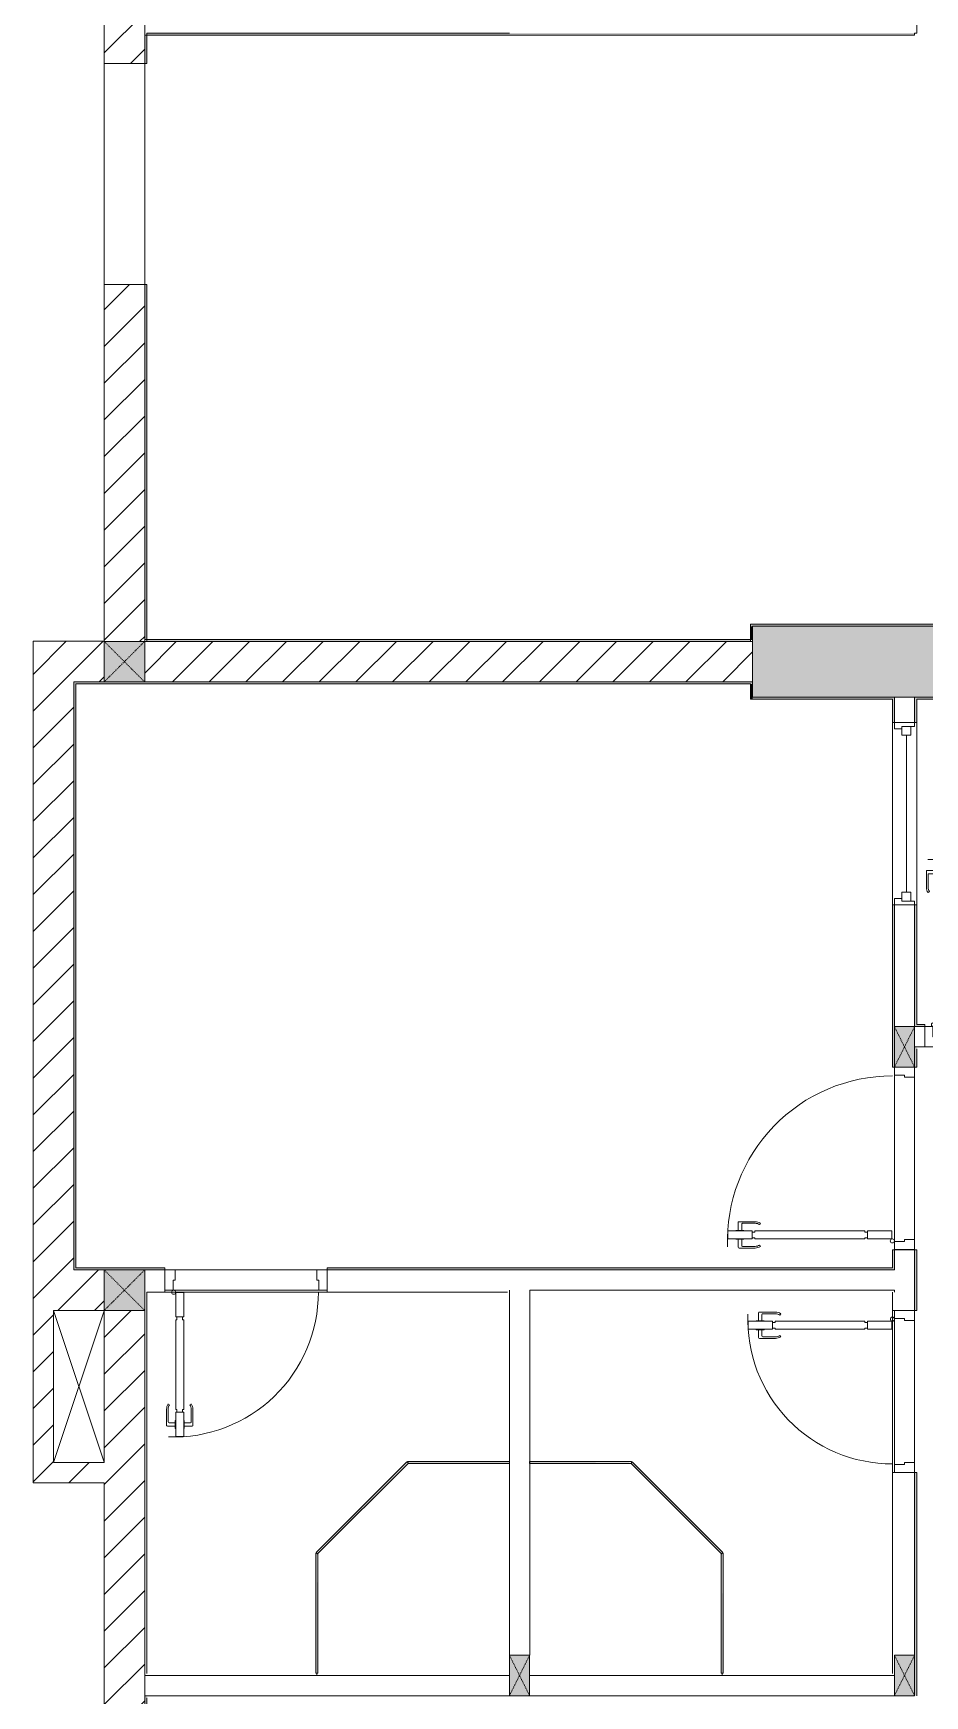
# Model space of a CAD drawing. Header units: millimetres. Extents: x 31499 to 223976, y 3719 to 80291.
# Drawn here: x 215124 to 219524, y 48437 to 56636 of the extents above; entities that cross this region are included whole.
import ezdxf

# ---------------------------------------------------------------- set-up
doc = ezdxf.new("R2010")
doc.units = ezdxf.units.MM
doc.linetypes.add('IMPORT-Dash _2_', pattern=[6, 3, -3])
for name, color, linetype, lineweight in [('0-2', 170, 'Continuous', 9), ('A-DETL-GENF-7', 170, 'Continuous', 9), ('A-DOOR-2', 170, 'Continuous', 9), ('A-FLOR-1', 170, 'Continuous', 9), ('A-GLAZ-5', 170, 'Continuous', 9), ('A-GLAZ-CURT-3', 170, 'Continuous', 9), ('A-WALL-1', 170, 'Continuous', 9), ('A-WALL-PATT-3', 170, 'Continuous', 9), ('A_1404_dwg-1', 170, 'Continuous', 9), ('I-WALL', 170, 'Continuous', 9), ('I-WALL-1', 170, 'Continuous', 9), ('S-COLS-1', 170, 'Continuous', 9), ('S-COLS-12', 170, 'IMPORT-Dash _2_', 9), ('S-COLS-2', 170, 'Continuous', 9), ('S-COLS-4', 170, 'Continuous', 9), ('S-COLS-HDLN-1', 170, 'IMPORT-Dash _2_', 9)]:
    doc.layers.add(name, color=color, linetype=linetype, lineweight=lineweight)
pattern_1 = [(45, (0, 0), (-90.50967, 90.50967), [])]

# ---------------------------------------------------------------- blocks, each defined once
blk = doc.blocks.new('A_1404_dwg_NCV_TKTC_KET CAU_rvt-1-TKTC_MB HOÀN THIỆN SÀN TẦNG 3-4-4819833-KeyPlan-CH2A_Tầng 3 - Tầng 8')
at = {"layer": 'S-COLS-1'}
blk.add_hatch(color=256, dxfattribs=at).paths.add_polyline_path([(122852.6, 53361.9), (123352.6, 53361.9), (123352.6, 53711.9), (122052.6, 53711.9), (122052.6, 53361.9), (122752.6, 53361.9)])
at = {"layer": 'S-COLS-2'}
blk.add_line((122052.6, 53636.9), (122052.6, 53436.9), dxfattribs=at)
blk = doc.blocks.new('A_1404_dwg_DOOR_CW_01 CANH MO-PANEL KINH - DIW_01-900x2200-CỬA GỖ VÂN LAMINATE-V95-TKTC_MB HOÀN THIỆN SÀN TẦNG 3-4-4819903-KeyPlan-CH2A_Tầng 3 - Tầng 8')
at = {"layer": 'A-DETL-GENF-7'}
for p, q in [((38813.8, 28420.8), (38818.3, 28414.2)), ((38839.6, 28428.9), (38919.1, 28428.9)), ((38902.1, 28420.9), (38839.6, 28420.9)), ((38906.1, 28385.9), (38906.1, 28416.9)), ((38923.1, 28385.9), (38923.1, 28424.9)), ((38813.8, 28307.1), (38818.3, 28313.6)), ((38902.1, 28306.9), (38839.6, 28306.9)), ((38839.6, 28298.9), (38919.1, 28298.9)), ((38906.1, 28341.9), (38906.1, 28310.9)), ((38923.1, 28341.9), (38923.1, 28302.9))]:
    blk.add_line(p, q, dxfattribs=at)
at = {"layer": 'A-DETL-GENF-7', "flags": 128}
for points in [[(38284.6, 28343.9), (38284.6, 28383.9), (38164.6, 28383.9), (38164.6, 28343.9)], [(38298.6, 28349.9), (38298.6, 28343.9), (38840.6, 28343.9), (38840.6, 28349.9), (38854.6, 28349.9), (38854.6, 28377.9), (38840.6, 28377.9), (38840.6, 28383.9), (38298.6, 28383.9), (38298.6, 28377.9), (38284.6, 28377.9), (38284.6, 28349.9)], [(38974.6, 28383.9), (38974.6, 28343.9), (38854.6, 28343.9), (38854.6, 28383.9)], [(38894.8, 28385.9), (38894.8, 28383.9), (38934.3, 28383.9), (38934.3, 28385.9)], [(38894.8, 28341.9), (38894.8, 28343.9), (38934.3, 28343.9), (38934.3, 28341.9)]]:
    blk.add_lwpolyline(points, close=True, dxfattribs=at)
at = {"layer": 'A-DETL-GENF-7'}
blk.add_circle((38162.6, 28393.9), 10, dxfattribs=at)
for centre, radius, start, end in [((38162.6, 28393.9), 814, 270, 2), ((38839.6, 28383.9), 45, 90, 125), ((38839.6, 28383.9), 37, 90, 125), ((38902.1, 28416.9), 4, 0, 90), ((38919.1, 28424.9), 4, 0, 90), ((38839.6, 28343.9), 45, 235, 270), ((38839.6, 28343.9), 37, 235, 270), ((38902.1, 28310.9), 4, 270, 0), ((38919.1, 28302.9), 4, 270, 0)]:
    blk.add_arc(centre, radius, start, end, dxfattribs=at)
at = {"layer": 'A-DOOR-2'}
blk.add_line((38152.6, 28393.9), (38152.6, 28368.9), dxfattribs=at)
at = {"layer": 'A-DOOR-2', "flags": 128}
blk.add_lwpolyline([(38052.6, 28436.9), (38052.6, 28386.9), (38102.6, 28386.9), (38102.6, 28396.9), (38152.6, 28396.9), (38152.6, 28436.9)], close=True, dxfattribs=at)
blk.add_lwpolyline([(38152.6, 27536.9), (38152.6, 27576.9), (38102.6, 27576.9), (38102.6, 27586.9), (38052.6, 27586.9), (38052.6, 27536.9)], dxfattribs=at)
blk = doc.blocks.new('A_1404_dwg_DOOR_CW_01 CANH MO-PANEL KINH - DIG_02-800x2200-CỬA NHÔM KÍNH-V60-TKTC_MB HOÀN THIỆN SÀN TẦNG 3-4-4819851-KeyPlan-CH2A_Tầng 3 - Tầng 8')
at = {"layer": 'A-DETL-GENF-7'}
for p, q in [((104712.9, 29523.9), (104712.9, 29603.4)), ((104755.9, 29607.4), (104716.9, 29607.4)), ((104799.9, 29607.4), (104838.9, 29607.4)), ((104842.9, 29523.9), (104842.9, 29603.4)), ((104720.9, 29586.4), (104720.9, 29523.9)), ((104755.9, 29590.4), (104724.9, 29590.4)), ((104799.9, 29590.4), (104830.9, 29590.4)), ((104834.9, 29586.4), (104834.9, 29523.9)), ((104721.1, 29498.1), (104727.6, 29502.7)), ((104834.8, 29498.1), (104828.2, 29502.7))]:
    blk.add_line(p, q, dxfattribs=at)
at = {"layer": 'A-DETL-GENF-7', "flags": 128}
for points in [[(104755.9, 29579.2), (104757.9, 29579.2), (104757.9, 29618.7), (104755.9, 29618.7)], [(104797.9, 29658.9), (104757.9, 29658.9), (104757.9, 29538.9), (104797.9, 29538.9)], [(104799.9, 29579.2), (104797.9, 29579.2), (104797.9, 29618.7), (104799.9, 29618.7)], [(104763.9, 29082.9), (104757.9, 29082.9), (104757.9, 29524.9), (104763.9, 29524.9), (104763.9, 29538.9), (104791.9, 29538.9), (104791.9, 29524.9), (104797.9, 29524.9), (104797.9, 29082.9), (104791.9, 29082.9), (104791.9, 29068.9), (104763.9, 29068.9)], [(104757.9, 29068.9), (104797.9, 29068.9), (104797.9, 28948.9), (104757.9, 28948.9)]]:
    blk.add_lwpolyline(points, close=True, dxfattribs=at)
at = {"layer": 'A-DETL-GENF-7'}
blk.add_circle((104807.9, 28946.9), 10, dxfattribs=at)
for centre, radius, start, end in [((104807.9, 28946.9), 714, 88, 180), ((104716.9, 29603.4), 4, 90, 180), ((104838.9, 29603.4), 4, 0, 90), ((104757.9, 29523.9), 45, 180, 215), ((104724.9, 29586.4), 4, 90, 180), ((104757.9, 29523.9), 37, 180, 215), ((104797.9, 29523.9), 37, 325, 0), ((104830.9, 29586.4), 4, 0, 90), ((104797.9, 29523.9), 45, 325, 0)]:
    blk.add_arc(centre, radius, start, end, dxfattribs=at)
at = {"layer": 'A-DOOR-2'}
blk.add_line((104807.9, 28936.9), (104782.9, 28936.9), dxfattribs=at)
at = {"layer": 'A-DOOR-2', "flags": 128}
for points in [[(104050.9, 28836.9), (104050.9, 28936.9), (104090.9, 28936.9), (104090.9, 28886.9), (104100.9, 28886.9), (104100.9, 28836.9)], [(104800.9, 28836.9), (104800.9, 28886.9), (104810.9, 28886.9), (104810.9, 28936.9), (104850.9, 28936.9), (104850.9, 28836.9)]]:
    blk.add_lwpolyline(points, close=True, dxfattribs=at)
blk = doc.blocks.new('A_1404_dwg_M_Fixed - 900 x 1400-901191-TKTC_MB HOÀN THIỆN SÀN TẦNG 3-4-4819853-KeyPlan-CH2A_Tầng 3 - Tầng 8')
at = {"layer": 'A-GLAZ-5'}
blk.add_line((107013.5, 28877.9), (107787.5, 28877.9), dxfattribs=at)
at = {"layer": 'A-GLAZ-5', "flags": 128}
for points in [[(106982.5, 28899.9), (106982.5, 28936.9), (106950.5, 28936.9)], [(106950.5, 28836.9), (106969.5, 28836.9), (106969.5, 28899.9), (107013.5, 28899.9), (107013.5, 28855.9), (106969.5, 28855.9)], [(107831.5, 28855.9), (107787.5, 28855.9), (107787.5, 28899.9), (107831.5, 28899.9), (107831.5, 28836.9), (107849.4, 28836.9)], [(107818.5, 28899.9), (107818.5, 28936.9), (107850.5, 28936.9)]]:
    blk.add_lwpolyline(points, dxfattribs=at)
blk = doc.blocks.new('A_1404_dwg_System Panel - Glazed-901218-TKTC_MB HOÀN THIỆN SÀN TẦNG 3-4-4819900-KeyPlan-CH2A_Tầng 3 - Tầng 8')
at = {"layer": 'A-GLAZ-CURT-3'}
blk.add_hatch(color=256, dxfattribs=at).paths.add_polyline_path([(41007.6, 64948.9), (41002.6, 65539.6), (40997.6, 65536.1), (40997.6, 64948.9)])
blk.add_line((41007.6, 64948.9), (41007.6, 65539.6), dxfattribs=at)
at = {"layer": 'A-GLAZ-CURT-3', "flags": 128}
blk.add_lwpolyline([(40997.6, 65537.5), (40997.6, 64948.9), (41007.6, 64948.9)], dxfattribs=at)
blk = doc.blocks.new('A_1404_dwg_System Panel - Glazed-901219-TKTC_MB HOÀN THIỆN SÀN TẦNG 3-4-V112-KeyPlan-CH2A_Tầng 3 - Tầng 8')
at = {"layer": 'A-GLAZ-CURT-3'}
blk.add_hatch(color=256, dxfattribs=at).paths.add_polyline_path([(39446.8, 29483), (39450.3, 29493.6), (39002.6, 29934.3), (38999, 29930.7), (39409, 29520.8)])
blk.add_line((38999, 29930.7), (39446.8, 29483), dxfattribs=at)
at = {"layer": 'A-GLAZ-CURT-3', "flags": 128}
blk.add_lwpolyline([(39452.4, 29491.5), (39006.1, 29937.8), (38999, 29930.7)], dxfattribs=at)
blk = doc.blocks.new('A_1404_dwg_System Panel - Glazed-901217-TKTC_MB HOÀN THIỆN SÀN TẦNG 3-4-V113-KeyPlan-CH2A_Tầng 3 - Tầng 8')
at = {"layer": 'A-GLAZ-CURT-3'}
blk.add_hatch(color=256, dxfattribs=at).paths.add_polyline_path([(39453.8, 29481.5), (39952.6, 29481.5), (39952.6, 29491.5), (39450.3, 29486.5), (39450.3, 29481.5)])
at = {"layer": 'A-GLAZ-CURT-3', "flags": 128}
blk.add_lwpolyline([(39450.3, 29481.5), (39952.6, 29481.5), (39952.6, 29491.5), (39450.3, 29491.5)], close=True, dxfattribs=at)
blk = doc.blocks.new('A_1404_dwg_G1_SOF - BO TRU - 100x200-746114-TKTC_MB HOÀN THIỆN SÀN TẦNG 3-4-4819846-KeyPlan-CH2A_Tầng 3 - Tầng 8')
at = {"layer": 'S-COLS-1'}
blk.add_hatch(color=256, dxfattribs=at).paths.add_polyline_path([(49952.6, 40036.9), (49952.6, 40236.9), (49852.6, 40236.9), (49852.6, 40036.9)])
at = {"layer": 'S-COLS-1', "flags": 128}
blk.add_lwpolyline([(49852.6, 40036.9), (49852.6, 40236.9), (49952.6, 40236.9), (49952.6, 40036.9)], close=True, dxfattribs=at)
at = {"layer": 'S-COLS-HDLN-1'}
for p, q in [((49952.6, 40036.9), (49852.6, 40236.9)), ((49852.6, 40036.9), (49952.6, 40236.9))]:
    blk.add_line(p, q, dxfattribs=at)
blk = doc.blocks.new('A_1404_dwg_DOOR_CW_01 CANH MO-PANEL KINH - DIG_01-900x2200-CỬA NHÔM KÍNH-901226-TKTC_MB HOÀN THIỆN SÀN TẦNG 3-4-4819905-KeyPlan-CH2A_Tầng 3 - Tầng 8')
at = {"layer": 'A-DETL-GENF-7'}
for p, q in [((37864.6, 26649.9), (37864.6, 26570.4)), ((37872.6, 26587.4), (37872.6, 26649.9)), ((37872.7, 26675.7), (37879.3, 26671.2)), ((37986.4, 26675.7), (37979.9, 26671.2)), ((37986.6, 26587.4), (37986.6, 26649.9)), ((37994.6, 26649.9), (37994.6, 26570.4)), ((37907.6, 26566.4), (37868.6, 26566.4)), ((37907.6, 26583.4), (37876.6, 26583.4)), ((37951.6, 26583.4), (37982.6, 26583.4)), ((37951.6, 26566.4), (37990.6, 26566.4))]:
    blk.add_line(p, q, dxfattribs=at)
at = {"layer": 'A-DETL-GENF-7', "flags": 128}
for points in [[(37909.6, 27204.9), (37949.6, 27204.9), (37949.6, 27324.9), (37909.6, 27324.9)], [(37915.6, 27190.9), (37909.6, 27190.9), (37909.6, 26648.9), (37915.6, 26648.9), (37915.6, 26634.9), (37943.6, 26634.9), (37943.6, 26648.9), (37949.6, 26648.9), (37949.6, 27190.9), (37943.6, 27190.9), (37943.6, 27204.9), (37915.6, 27204.9)], [(37907.6, 26594.7), (37909.6, 26594.7), (37909.6, 26555.2), (37907.6, 26555.2)], [(37949.6, 26514.9), (37909.6, 26514.9), (37909.6, 26634.9), (37949.6, 26634.9)], [(37951.6, 26594.7), (37949.6, 26594.7), (37949.6, 26555.2), (37951.6, 26555.2)]]:
    blk.add_lwpolyline(points, close=True, dxfattribs=at)
at = {"layer": 'A-DETL-GENF-7'}
blk.add_circle((37959.6, 27326.9), 10, dxfattribs=at)
for centre, radius, start, end in [((37959.6, 27326.9), 814, 180, 272), ((37909.6, 26649.9), 45, 145, 180), ((37909.6, 26649.9), 37, 145, 180), ((37949.6, 26649.9), 37, 0, 35), ((37949.6, 26649.9), 45, 0, 35), ((37868.6, 26570.4), 4, 180, 270), ((37876.6, 26587.4), 4, 180, 270), ((37982.6, 26587.4), 4, 270, 0), ((37990.6, 26570.4), 4, 270, 0)]:
    blk.add_arc(centre, radius, start, end, dxfattribs=at)
at = {"layer": 'A-DOOR-2'}
blk.add_line((37959.6, 27336.9), (37934.6, 27336.9), dxfattribs=at)
at = {"layer": 'A-DOOR-2', "flags": 128}
for points in [[(37152.6, 27436.9), (37102.6, 27436.9), (37102.6, 27336.9), (37142.6, 27336.9), (37142.6, 27386.9), (37152.6, 27386.9)], [(38002.6, 27436.9), (37952.6, 27436.9), (37952.6, 27386.9), (37962.6, 27386.9), (37962.6, 27336.9), (38002.6, 27336.9)]]:
    blk.add_lwpolyline(points, close=True, dxfattribs=at)
blk = doc.blocks.new('A_1404_dwg_System Panel - Glazed-901212-TKTC_MB HOÀN THIỆN SÀN TẦNG 3-4-V114-KeyPlan-CH2A_Tầng 3 - Tầng 8')
at = {"layer": 'A-GLAZ-CURT-3'}
blk.add_hatch(color=256, dxfattribs=at).paths.add_polyline_path([(40551.3, 29481.5), (40554.8, 29486.5), (40551.3, 29491.5), (40052.6, 29491.5), (40052.6, 29481.5)])
at = {"layer": 'A-GLAZ-CURT-3', "flags": 128}
blk.add_lwpolyline([(40552.8, 29491.5), (40052.6, 29491.5), (40052.6, 29481.5), (40554.8, 29481.5)], dxfattribs=at)
blk = doc.blocks.new('A_1404_dwg_System Panel - Glazed-901210-TKTC_MB HOÀN THIỆN SÀN TẦNG 3-4-4819895-KeyPlan-CH2A_Tầng 3 - Tầng 8')
at = {"layer": 'A-GLAZ-CURT-3'}
blk.add_hatch(color=256, dxfattribs=at).paths.add_polyline_path([(38999, 64948.9), (39007.6, 64948.9), (39002.6, 65539.6), (38997.6, 65539.6), (38997.6, 64948.9)])
blk.add_line((39007.6, 64948.9), (39007.6, 65537.5), dxfattribs=at)
at = {"layer": 'A-GLAZ-CURT-3', "flags": 128}
blk.add_lwpolyline([(38997.6, 65539.6), (38997.6, 64948.9), (39007.6, 64948.9)], dxfattribs=at)
blk = doc.blocks.new('A_1404_dwg_System Panel - Glazed-901211-TKTC_MB HOÀN THIỆN SÀN TẦNG 3-4-V115-KeyPlan-CH2A_Tầng 3 - Tầng 8')
at = {"layer": 'A-GLAZ-CURT-3'}
blk.add_hatch(color=256, dxfattribs=at).paths.add_polyline_path([(40558.4, 29483), (41002.6, 29934.3), (40997.6, 29936.3), (40554.8, 29486.5)])
at = {"layer": 'A-GLAZ-CURT-3', "flags": 128}
blk.add_lwpolyline([(40999, 29937.8), (40551.3, 29490.1), (40558.4, 29483), (41006.1, 29930.7)], close=True, dxfattribs=at)
blk = doc.blocks.new('A_1404_dwg_NCV_TKTC_TANG 3 - 4_rvt-1-TKTC_MB HOÀN THIỆN SÀN TẦNG 3-4-4819943-KeyPlan-CH2A_Tầng 3 - Tầng 8')
at = {"layer": 'A-WALL-PATT-3'}
h = blk.add_hatch(color=256, dxfattribs=at)
h.paths.add_polyline_path([(119052.6, 53646.9), (119062.6, 53646.9), (119062.6, 55396.9), (119052.6, 55396.9)])
h.paths.add_polyline_path([(119062.6, 56486.9), (119062.6, 56626.9), (119052.6, 56626.9), (119052.6, 56486.9)])
for points in [[(122752.6, 56626.9), (122852.6, 56626.9), (122852.6, 56636.9), (119062.6, 56636.9), (119062.6, 56626.9), (122052.6, 56626.9)], [(122852.6, 53711.9), (123352.6, 53716.9), (123352.6, 53721.9), (122042.6, 53721.9), (122042.6, 53711.9), (122052.6, 53711.9)], [(122052.6, 53646.9), (122052.6, 53711.9), (122042.6, 53711.9), (122042.6, 53646.9)], [(122042.6, 53636.9), (122042.6, 53646.9), (119062.6, 53646.9), (119062.6, 53637.3), (121491.6, 53637)], [(118702.6, 50546.9), (118712.6, 50546.9), (118712.6, 53436.9), (118702.6, 53436.9), (118702.6, 53426.9)], [(119052.5, 53426.9), (122052.6, 53426.9), (122052.6, 53436.9), (118712.6, 53436.9), (118712.6, 53426.9), (118852.5, 53426.9)], [(122052.6, 53351.9), (122052.6, 53426.9), (122042.6, 53426.9), (122042.6, 53351.9)], [(122742.6, 53351.9), (122752.6, 53351.9), (122752.6, 53361.9), (122052.6, 53361.9), (122052.6, 53351.9)], [(122902.6, 53351.9), (123362.6, 53351.9), (123362.6, 53361.9), (122862.6, 53361.9), (122862.6, 53351.9)]]:
    blk.add_hatch(color=256, dxfattribs=at).paths.add_polyline_path(points)
h = blk.add_hatch(color=256, dxfattribs=at)
h.paths.add_polyline_path([(122752.6, 50546.9), (122752.6, 50636.9), (122742.6, 50636.9), (122742.6, 50546.9)])
h.paths.add_polyline_path([(122742.6, 51536.9), (122752.6, 51536.9), (122752.6, 52336.9), (122742.6, 52336.9), (122742.6, 51636.9)])
h.paths.add_polyline_path([(122752.6, 53236.9), (122752.6, 53351.9), (122742.6, 53351.9), (122742.6, 53236.9)])
h = blk.add_hatch(color=256, dxfattribs=at)
h.paths.add_polyline_path([(122862.6, 51746.9), (122862.6, 52336.9), (122852.6, 52336.9), (122852.6, 51746.9)])
h.paths.add_polyline_path([(122862.6, 53236.9), (122862.6, 53361.9), (122852.6, 53361.9), (122852.6, 53236.9)])
h = blk.add_hatch(color=256, dxfattribs=at)
h.paths.add_polyline_path([(123852.6, 51736.9), (124552.6, 51736.9), (124552.6, 51746.9), (123802.6, 51746.9), (123802.6, 51736.9)])
h.paths.add_polyline_path([(122852.6, 51736.9), (122902.6, 51736.9), (122902.6, 51746.9), (122852.6, 51746.9)])
h = blk.add_hatch(color=256, dxfattribs=at)
h.paths.add_polyline_path([(122862.6, 48436.9), (122862.6, 49537.3), (122852.6, 49537.3), (122852.6, 48436.9)])
h.paths.add_polyline_path([(122862.6, 50337.3), (122862.6, 50636.9), (122852.6, 50636.9), (122852.6, 50337.3)])
h.paths.add_polyline_path([(122852.6, 51536.9), (122862.6, 51536.9), (122862.6, 51636.9), (122852.6, 51636.9)])
h = blk.add_hatch(color=256, dxfattribs=at)
h.paths.add_polyline_path([(119053.6, 50536.9), (119152.6, 50536.9), (119152.6, 50546.9), (118702.6, 50546.9), (118702.6, 50536.9), (119052.6, 50536.9)])
h.paths.add_polyline_path([(119952.6, 50536.9), (122752.6, 50536.9), (122752.6, 50546.9), (119952.6, 50546.9)])
h = blk.add_hatch(color=256, dxfattribs=at)
h.paths.add_polyline_path([(119062.6, 45437.3), (119062.6, 45587.4), (119052.6, 45587), (119052.6, 45437.3), (119062.5, 45437.3)])
h.paths.add_polyline_path([(119062.6, 46677.4), (119062.6, 48436.9), (119052.6, 48436.9), (119052.6, 46677.4)])
at = {"layer": 'A-FLOR-1'}
for p, q in [((119052.6, 56636.9), (119052.6, 56626.9)), ((119052.6, 56486.9), (119052.6, 55396.9)), ((122752.6, 50676.9), (122752.6, 51496.9)), ((122852.6, 51486.9), (122852.6, 50686.9)), ((119192.6, 50437), (119912.6, 50437)), ((122752.6, 50297.3), (122752.6, 49577.3)), ((119052.6, 48546.9), (119052.6, 48536.9)), ((119902.6, 48536.9), (119902.6, 48548.9)), ((121902.6, 48548.9), (121902.6, 48536.9))]:
    blk.add_line(p, q, dxfattribs=at)
at = {"layer": 'A-FLOR-1', "flags": 128}
for points in [[(119052.6, 56487.4), (118852.7, 56487.4), (118852.7, 55397.4), (119052.7, 55397.4), (119052.7, 56486.9)], [(119052.6, 53646.9), (119052.6, 53636.9), (119062.6, 53636.9)], [(122042.6, 53636.9), (122052.6, 53636.9), (122052.6, 53646.9)]]:
    blk.add_lwpolyline(points, dxfattribs=at)
for points in [[(119202.6, 50536.9), (119902.6, 50536.9)], [(122852.6, 50287.3), (122852.6, 49587.3)]]:
    blk.add_lwpolyline(points, close=True, dxfattribs=at)
at = {"layer": 'A-WALL-1'}
for p, q in [((122752.6, 53351.9), (122752.6, 53236.9)), ((122852.6, 53236.9), (122852.6, 53361.9)), ((122752.6, 53236.9), (122852.6, 53236.9)), ((122852.6, 52336.9), (122752.6, 52336.9)), ((122752.6, 52336.9), (122752.6, 51736.9)), ((122852.6, 51746.9), (122852.6, 52336.9)), ((122852.6, 51736.9), (122852.6, 51746.9)), ((122902.6, 51736.9), (122852.6, 51736.9)), ((122902.6, 51636.9), (122902.6, 51736.9)), ((122852.6, 51636.9), (122862.6, 51636.9)), ((122862.6, 51636.9), (122902.6, 51636.9)), ((122752.6, 50676.9), (122752.6, 51496.9)), ((122852.6, 51486.9), (122852.6, 50686.9)), ((122852.6, 50636.9), (122752.6, 50636.9)), ((122752.6, 50636.9), (122752.6, 50546.9)), ((122852.6, 50337.3), (122852.6, 50636.9)), ((119052.6, 50536.9), (119052.6, 50436.9)), ((119152.6, 50536.9), (119052.6, 50536.9)), ((119152.6, 50436.9), (119152.6, 50536.9)), ((119202.6, 50536.9), (119902.6, 50536.9)), ((119952.6, 50536.9), (119952.6, 50436.9)), ((120852.6, 50536.9), (119952.6, 50536.9)), ((120852.6, 50436.9), (120852.6, 49592.3)), ((122752.6, 50337.3), (122852.6, 50337.3)), ((122852.6, 50287.3), (122852.6, 49587.3)), ((120852.6, 49592.3), (120852.6, 49582.3)), ((120852.6, 49582.3), (120852.6, 48636.9)), ((120952.6, 49582.3), (120952.6, 49592.3)), ((120952.6, 48636.9), (120952.6, 49582.3)), ((122852.6, 49537.3), (122752.6, 49537.3)), ((122852.6, 48636.9), (122852.6, 49537.3)), ((122752.6, 48536.9), (120952.6, 48536.9)), ((120952.6, 48436.9), (122752.6, 48436.9))]:
    blk.add_line(p, q, dxfattribs=at)
at = {"layer": 'A-WALL-1', "flags": 128}
for points in [[(122852.6, 53361.9), (122752.6, 53361.9), (122752.6, 53351.9)], [(122752.6, 50546.9), (122752.6, 50536.9), (120852.6, 50536.9)], [(120952.6, 49592.3), (120952.6, 50436.9), (122752.6, 50436.9), (122752.6, 50426.9)], [(120852.6, 48536.9), (119052.6, 48536.9), (119052.6, 48436.9), (120852.6, 48436.9)]]:
    blk.add_lwpolyline(points, dxfattribs=at)
at = {"layer": 'I-WALL'}
for p, q in [((122752.6, 53236.9), (122752.6, 53351.9)), ((122852.6, 53361.9), (122852.6, 53236.9)), ((122742.6, 52336.9), (122742.6, 53236.9)), ((122862.6, 53236.9), (122862.6, 52336.9)), ((122752.6, 51736.9), (122752.6, 52336.9)), ((122852.6, 52336.9), (122852.6, 51746.9)), ((122852.6, 51736.9), (122902.6, 51736.9)), ((122752.6, 50546.9), (122752.6, 50636.9)), ((122852.6, 50636.9), (122852.6, 50337.3)), ((119052.6, 50536.9), (119152.6, 50536.9)), ((119952.6, 50536.9), (120852.6, 50536.9)), ((119952.6, 50427), (119152.6, 50427)), ((122742.6, 49537.3), (122742.6, 50337.3)), ((122852.6, 49537.3), (122852.6, 48636.9))]:
    blk.add_line(p, q, dxfattribs=at)
at = {"layer": 'I-WALL-1'}
for p, q in [((119052.5, 53436.9), (118852.5, 53436.9)), ((122852.6, 51746.9), (122852.6, 51736.9)), ((122862.6, 51636.9), (122852.6, 51636.9)), ((118852.5, 50536.9), (119052.5, 50536.9)), ((120852.6, 50427), (120852.6, 50437)), ((122742.6, 48536.9), (122752.6, 48536.9))]:
    blk.add_line(p, q, dxfattribs=at)
at = {"layer": 'I-WALL-1', "flags": 128}
for points in [[(120852.6, 56636.9), (119062.6, 56636.9), (119062.6, 56626.9), (122852.6, 56626.9), (122852.6, 56636.9), (122862.6, 56636.9), (122862.6, 57737.3), (122852.6, 57737.3)], [(118852.5, 53436.9), (118712.6, 53436.9), (118702.6, 53436.9), (118702.6, 50546.9), (118702.6, 50536.9), (118852.5, 50536.9)], [(119152.6, 50536.9), (119152.6, 50546.9), (118712.6, 50546.9), (118712.6, 53426.9), (122042.6, 53426.9), (122042.6, 53351.9), (122052.6, 53351.9), (122742.6, 53351.9), (122742.6, 53236.9), (122752.6, 53236.9)], [(122752.6, 53351.9), (122752.6, 53361.9), (122052.6, 53361.9), (122052.6, 53426.9), (122052.6, 53436.9), (119052.5, 53436.9)], [(122852.6, 53236.9), (122862.6, 53236.9), (122862.6, 53351.9), (123362.6, 53351.9), (123362.6, 53361.9), (123362.6, 53426.9), (124552.6, 53426.9), (124552.6, 53436.9), (123352.6, 53436.9), (123352.6, 53426.9), (123352.6, 53361.9), (122862.6, 53361.9), (122852.6, 53361.9)], [(122752.6, 52336.9), (122742.6, 52336.9), (122742.6, 51536.9), (122752.6, 51536.9)], [(122902.6, 51736.9), (122902.6, 51746.9), (122862.6, 51746.9), (122862.6, 52336.9), (122852.6, 52336.9)], [(122852.6, 51536.9), (122862.6, 51536.9), (122862.6, 51626.9)], [(122752.6, 50636.9), (122742.6, 50636.9), (122742.6, 50546.9), (119952.6, 50546.9), (119952.6, 50536.9)], [(122852.6, 50337.3), (122862.6, 50337.3), (122862.6, 50636.9), (122852.6, 50636.9)], [(120852.6, 50536.9), (122752.6, 50536.9), (122752.6, 50546.9)], [(119052.6, 50437), (119052.6, 50427), (119052.6, 48546.9)], [(119062.6, 48546.9), (119062.6, 50427), (119152.6, 50427), (119152.6, 50437)], [(119952.6, 50437), (119952.6, 50427), (120842.6, 50427)], [(122742.6, 50426.9), (122742.6, 50337.3), (122752.6, 50337.3)], [(122752.6, 49537.3), (122742.6, 49537.3), (122742.6, 48546.9)], [(122862.6, 48436.9), (122862.6, 49537.3), (122852.6, 49537.3)], [(119062.6, 48436.9), (119052.6, 48436.9), (119052.6, 46677.4), (119062.6, 46677.4), (119062.6, 48426.9)]]:
    blk.add_lwpolyline(points, dxfattribs=at)
for points in [[(119062.6, 56486.9), (119062.6, 56626.9), (119052.6, 56626.9), (119052.6, 56486.9)], [(122042.6, 53646.9), (122042.6, 53636.9), (119062.6, 53636.9), (119062.6, 53646.9), (119062.6, 55396.9), (119052.6, 55396.9), (119052.6, 53646.9), (119062.6, 53646.9)], [(123352.6, 53721.9), (122042.6, 53721.9), (122042.6, 53711.9), (122042.6, 53646.9), (122052.6, 53646.9), (122052.6, 53711.9), (123352.6, 53711.9), (123352.6, 53646.9), (123362.6, 53646.9), (123362.6, 53716.9), (123352.6, 53716.9)]]:
    blk.add_lwpolyline(points, close=True, dxfattribs=at)
for name, p, rotation in [('A_1404_dwg_M_Fixed - 900 x 1400-901191-TKTC_MB HOÀN THIỆN SÀN TẦNG 3-4-4819853-KeyPlan-CH2A_Tầng 3 - Tầng 8', (151689.5, -54613.6), 90), ('A_1404_dwg_DOOR_CW_01 CANH MO-PANEL KINH - DIG_01-900x2200-CỬA NHÔM KÍNH-901226-TKTC_MB HOÀN THIỆN SÀN TẦNG 3-4-4819905-KeyPlan-CH2A_Tầng 3 - Tầng 8', (160905.1, 79073.9), 180), ('A_1404_dwg_G1_SOF - BO TRU - 100x200-746114-TKTC_MB HOÀN THIỆN SÀN TẦNG 3-4-4819846-KeyPlan-CH2A_Tầng 3 - Tầng 8', (172705.1, 91773.9), 180), ('A_1404_dwg_DOOR_CW_01 CANH MO-PANEL KINH - DIW_01-900x2200-CỬA GỖ VÂN LAMINATE-V95-TKTC_MB HOÀN THIỆN SÀN TẦNG 3-4-4819903-KeyPlan-CH2A_Tầng 3 - Tầng 8', (160905.1, 79073.9), 180), ('A_1404_dwg_DOOR_CW_01 CANH MO-PANEL KINH - DIG_02-800x2200-CỬA NHÔM KÍNH-V60-TKTC_MB HOÀN THIỆN SÀN TẦNG 3-4-4819851-KeyPlan-CH2A_Tầng 3 - Tầng 8', (224003.5, 79373.9), 180), ('A_1404_dwg_DOOR_CW_01 CANH MO-PANEL KINH - DIG_02-800x2200-CỬA NHÔM KÍNH-V60-TKTC_MB HOÀN THIỆN SÀN TẦNG 3-4-4819851-KeyPlan-CH2A_Tầng 3 - Tầng 8', (151689.5, -54513.6), 90), ('A_1404_dwg_System Panel - Glazed-901211-TKTC_MB HOÀN THIỆN SÀN TẦNG 3-4-V115-KeyPlan-CH2A_Tầng 3 - Tầng 8', (160905.1, 79073.9), 180), ('A_1404_dwg_System Panel - Glazed-901212-TKTC_MB HOÀN THIỆN SÀN TẦNG 3-4-V114-KeyPlan-CH2A_Tầng 3 - Tầng 8', (160905.1, 79073.9), 180), ('A_1404_dwg_System Panel - Glazed-901217-TKTC_MB HOÀN THIỆN SÀN TẦNG 3-4-V113-KeyPlan-CH2A_Tầng 3 - Tầng 8', (160905.1, 79073.9), 180), ('A_1404_dwg_System Panel - Glazed-901219-TKTC_MB HOÀN THIỆN SÀN TẦNG 3-4-V112-KeyPlan-CH2A_Tầng 3 - Tầng 8', (160905.1, 79073.9), 180), ('A_1404_dwg_G1_SOF - BO TRU - 100x200-746114-TKTC_MB HOÀN THIỆN SÀN TẦNG 3-4-4819846-KeyPlan-CH2A_Tầng 3 - Tầng 8', (170805.1, 88673.9), 180), ('A_1404_dwg_G1_SOF - BO TRU - 100x200-746114-TKTC_MB HOÀN THIỆN SÀN TẦNG 3-4-4819846-KeyPlan-CH2A_Tầng 3 - Tầng 8', (172705.1, 88673.9), 180)]:
    blk.add_blockref(name, p, dxfattribs=dict(rotation=rotation))
for name in ['A_1404_dwg_System Panel - Glazed-901210-TKTC_MB HOÀN THIỆN SÀN TẦNG 3-4-4819895-KeyPlan-CH2A_Tầng 3 - Tầng 8', 'A_1404_dwg_System Panel - Glazed-901218-TKTC_MB HOÀN THIỆN SÀN TẦNG 3-4-4819900-KeyPlan-CH2A_Tầng 3 - Tầng 8']:
    blk.add_blockref(name, (80900, -16400))
blk = doc.blocks.new('A_1404_dwg_G1_SOF - BO TRU - 200x200-V46-TKTC_MB HOÀN THIỆN SÀN TẦNG 3-4-4820026-KeyPlan-CH2A_Tầng 3 - Tầng 8')
at = {"layer": 'S-COLS-12'}
blk.add_hatch(color=256, dxfattribs=at).paths.add_polyline_path([(118852.5, 45236.9), (119052.5, 45237.4), (119052.5, 45436.9), (118852.5, 45436.9), (118852.5, 45237.4)])
at = {"layer": 'S-COLS-4', "flags": 128}
blk.add_lwpolyline([(118852.5, 45236.9), (118852.5, 45436.9), (119052.5, 45436.9), (119052.5, 45236.9)], dxfattribs=at)
at = {"layer": 'S-COLS-HDLN-1'}
for p, q in [((118852.5, 45436.9), (119052.5, 45236.9)), ((119052.5, 45436.9), (118852.5, 45236.9))]:
    blk.add_line(p, q, dxfattribs=at)
blk = doc.blocks.new('A_1404_dwg_G1_SOF - BO TRU - 200x200-V45-TKTC_MB HOÀN THIỆN SÀN TẦNG 3-4-4820025-KeyPlan-CH2A_Tầng 3 - Tầng 8')
at = {"layer": 'S-COLS-12'}
blk.add_hatch(color=256, dxfattribs=at).paths.add_polyline_path([(119052.6, 33636.9), (119052.6, 33836.9), (118852.6, 33836.9), (118852.6, 33636.9)])
at = {"layer": 'S-COLS-4', "flags": 128}
blk.add_lwpolyline([(119052.6, 33836.9), (119052.6, 33636.9), (118852.6, 33636.9), (118852.6, 33836.9)], dxfattribs=at)
at = {"layer": 'S-COLS-HDLN-1'}
for p, q in [((118852.6, 33836.9), (119052.6, 33636.9)), ((119052.6, 33836.9), (118852.6, 33636.9))]:
    blk.add_line(p, q, dxfattribs=at)
blk = doc.blocks.new('A_1404_dwg-4819832-KeyPlan-CH2A_Tầng 3 - Tầng 8')
at = {"layer": 'A-WALL-PATT-3'}
h = blk.add_hatch(dxfattribs=at)
h.set_pattern_fill('FP_31', color=256, style=0, pattern_type=2)
h.set_pattern_definition(pattern_1)
h.paths.add_polyline_path([(118852.5, 53637.4), (119052.5, 53637.4), (119052.5, 55396.9), (118852.5, 55396.9)])
h.paths.add_polyline_path([(118852.5, 56486.9), (118852.7, 56487.4), (119052.5, 56487.4), (119052.5, 57686.9), (118852.5, 57686.9), (118852.5, 56487.4)])
h = blk.add_hatch(dxfattribs=at)
h.set_pattern_fill('FP_31', color=256, style=0, pattern_type=2)
h.set_pattern_definition(pattern_1)
h.paths.add_polyline_path([(118502.6, 53637.4), (118502.6, 53437.4), (118852.5, 53437.4), (118852.5, 53636.9)])
h.paths.add_polyline_path([(121491.6, 53437.4), (122052.6, 53440.3), (122052.6, 53636.9), (119052.5, 53636.9), (119052.6, 53437.4)])
h = blk.add_hatch(dxfattribs=at)
h.set_pattern_fill('FP_31', color=256, style=0, pattern_type=2)
h.set_pattern_definition(pattern_1)
h.paths.add_polyline_path([(118702.6, 50536.9), (118702.4, 53437.4), (118502.6, 53436.9), (118502.6, 50536.9), (118602.5, 50536.9)])
h = blk.add_hatch(dxfattribs=at)
h.set_pattern_fill('FP_31', color=256, style=0, pattern_type=2)
h.set_pattern_definition(pattern_1)
h.paths.add_polyline_path([(118602.5, 50336.9), (118852.5, 50337.7), (118852.5, 50536.9), (118502.5, 50536.9), (118502.6, 50336.9)])
h = blk.add_hatch(dxfattribs=at)
h.set_pattern_fill('FP_31', color=256, style=0, pattern_type=2)
h.set_pattern_definition(pattern_1)
h.paths.add_polyline_path([(118502.6, 49586.9), (118602.5, 49586.9), (118602.5, 50336.9), (118502.5, 50336.9), (118502.5, 49586.9)])
h = blk.add_hatch(dxfattribs=at)
h.set_pattern_fill('FP_31', color=256, style=0, pattern_type=2)
h.set_pattern_definition(pattern_1)
h.paths.add_polyline_path([(119052.5, 49486.9), (119052.5, 50336.9), (118852.5, 50336.9), (118852.5, 49486.9)])
h = blk.add_hatch(dxfattribs=at)
h.set_pattern_fill('FP_31', color=256, style=0, pattern_type=2)
h.set_pattern_definition(pattern_1)
h.paths.add_polyline_path([(118702.6, 49486.9), (118852.5, 49486.9), (118852.5, 49586.9), (118502.5, 49586.9), (118502.6, 49486.9), (118602.5, 49486.9)])
h = blk.add_hatch(dxfattribs=at)
h.set_pattern_fill('FP_31', color=256, style=0, pattern_type=2)
h.set_pattern_definition(pattern_1)
h.paths.add_polyline_path([(119052.5, 45437.4), (119052.5, 45587), (118852.5, 45587), (118852.5, 45437.4)])
h.paths.add_polyline_path([(118852.5, 46677), (119052.5, 46677.4), (119052.5, 49486.9), (118852.5, 49486.9), (118852.5, 46677.4)])
at = {"layer": '0-2'}
for p, q in [((118852.5, 49588.2), (118602.5, 50336.9)), ((118602.5, 49586.9), (118852.5, 50335.7))]:
    blk.add_line(p, q, dxfattribs=at)
at = {"layer": 'A-FLOR-1'}
for p, q in [((118852.5, 55396.9), (118852.5, 56486.9)), ((118502.5, 50536.9), (118502.5, 53636.9))]:
    blk.add_line(p, q, dxfattribs=at)
at = {"layer": 'A-WALL-1'}
for p, q in [((119052.5, 56487.4), (119052.5, 58536.9)), ((122052.6, 53437.4), (122052.6, 53636.9)), ((118702.6, 53437.4), (118852.5, 53437.4)), ((119052.5, 53437.4), (122052.6, 53437.4)), ((119052.5, 46677.4), (119052.5, 50336.9))]:
    blk.add_line(p, q, dxfattribs=at)
at = {"layer": 'A-WALL-1', "flags": 128}
for points in [[(118502.5, 58736.9), (118502.5, 57686.9), (118852.5, 57686.9), (118852.5, 56486.9)], [(119052.5, 53637.4), (119052.5, 55396.9), (118852.5, 55396.9), (118852.5, 53637.4), (118502.6, 53637.4), (118502.6, 50536.9)], [(118502.5, 50536.9), (118502.5, 49486.9), (118852.5, 49486.9), (118852.5, 46677)]]:
    blk.add_lwpolyline(points, dxfattribs=at)
blk.add_lwpolyline([(118852.5, 49586.9), (118602.5, 49586.9), (118602.5, 50336.9), (118852.5, 50336.9)], close=True, dxfattribs=at)
for name, p in [('A_1404_dwg_NCV_TKTC_KET CAU_rvt-1-TKTC_MB HOÀN THIỆN SÀN TẦNG 3-4-4819833-KeyPlan-CH2A_Tầng 3 - Tầng 8', (0, 0)), ('A_1404_dwg_NCV_TKTC_TANG 3 - 4_rvt-1-TKTC_MB HOÀN THIỆN SÀN TẦNG 3-4-4819943-KeyPlan-CH2A_Tầng 3 - Tầng 8', (0, 0)), ('A_1404_dwg_G1_SOF - BO TRU - 200x200-V46-TKTC_MB HOÀN THIỆN SÀN TẦNG 3-4-4820026-KeyPlan-CH2A_Tầng 3 - Tầng 8', (0, 8200)), ('A_1404_dwg_G1_SOF - BO TRU - 200x200-V45-TKTC_MB HOÀN THIỆN SÀN TẦNG 3-4-4820025-KeyPlan-CH2A_Tầng 3 - Tầng 8', (-0.1, 16700))]:
    blk.add_blockref(name, p)

msp = doc.modelspace()

# ---------------------------------------------------------------- block references
at = {"layer": 'A_1404_dwg-1'}
msp.add_blockref('A_1404_dwg-4819832-KeyPlan-CH2A_Tầng 3 - Tầng 8', (96621.6, 0), dxfattribs=at)

doc.saveas('drawing.dxf')
